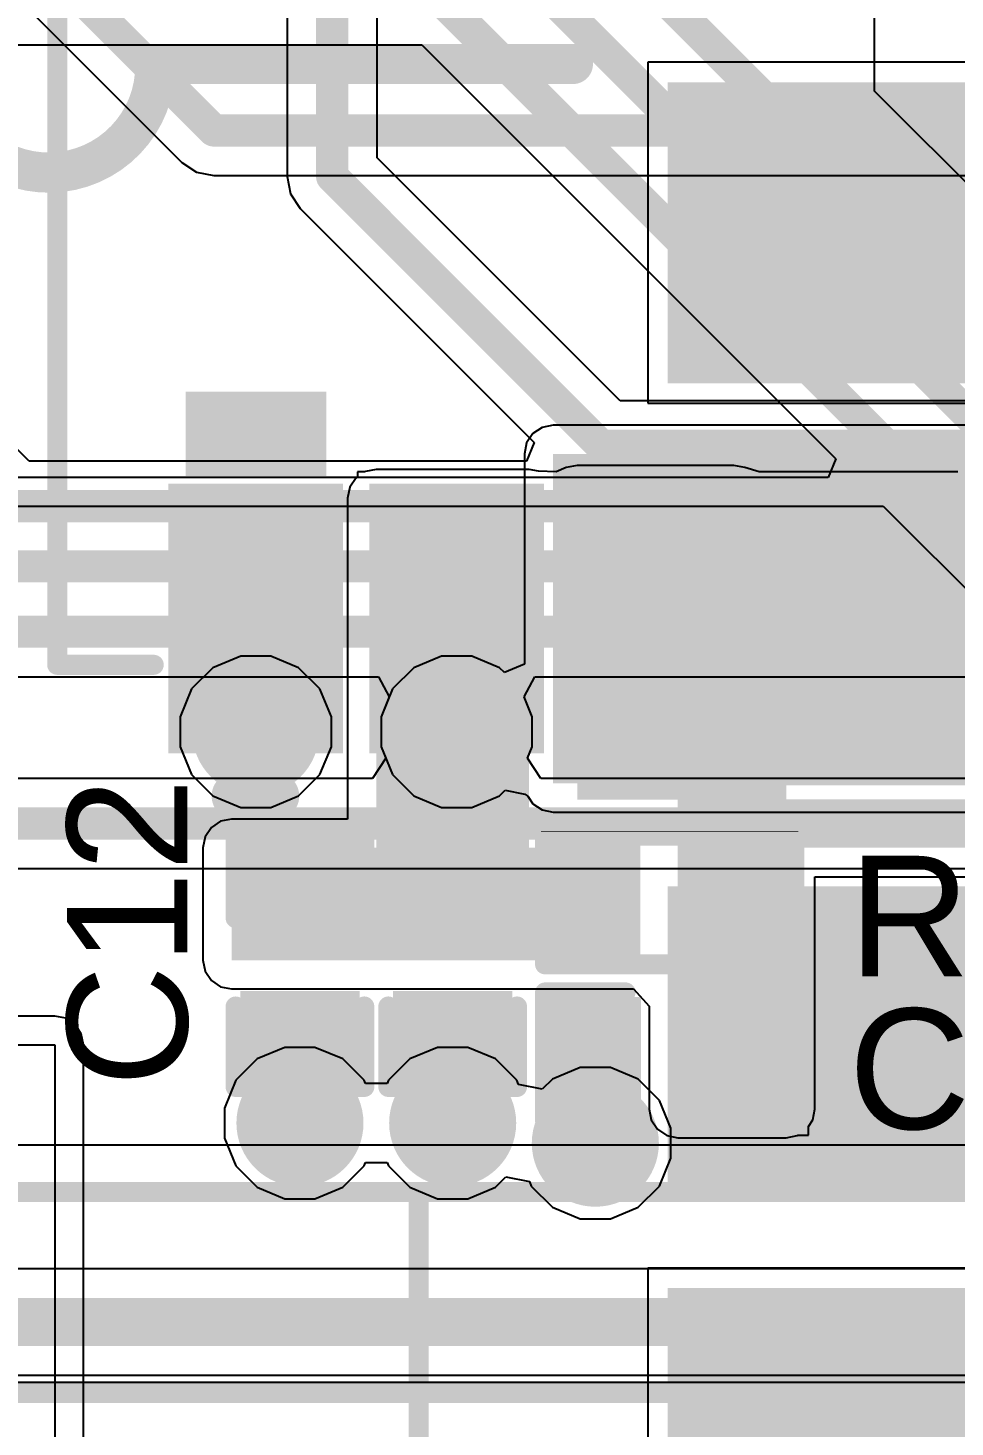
# Model space of a CAD drawing. Header units: inches. Extents: x 90 to 149.8, y 48.7 to 115.2.
# Drawn here: x 108.42 to 114.27, y 60.14 to 68.99 of the extents above; entities that cross this region are included whole.
import ezdxf

# ---------------------------------------------------------------- set-up
doc = ezdxf.new("R2010")
doc.units = ezdxf.units.IN
for name, color, linetype in [('Bottom Layer', 5, 'Continuous'), ('Bottom Overlay', 54, 'Continuous'), ('Bottom Paste', 16, 'Continuous'), ('Bottom Solder', 6, 'Continuous'), ('Layer 1', 16, 'Continuous'), ('Layer 2', 76, 'Continuous'), ('Mechanical 2', 216, 'Continuous'), ('Top Layer', 1, 'Continuous'), ('Top Overlay', 2, 'Continuous'), ('Top Paste', 8, 'Continuous'), ('Top Solder', 216, 'Continuous'), ('Via Holes', 16, 'Continuous')]:
    doc.layers.add(name, color=color, linetype=linetype)
doc.styles.add('Arial', font='', dxfattribs={"height": 0.2})
doc.styles.get('Arial').set_extended_font_data('Arial')

msp = doc.modelspace()

# ---------------------------------------------------------------- hatches: boundary and pattern name
at = {"layer": 'Bottom Layer'}
for points in [[(114.5101, 68.591), (114.5101, 66.791), (112.5101, 66.791), (112.5101, 68.591)], [(111.7346, 64.2112), (114.9096, 64.2112), (114.9096, 66.294), (111.7346, 66.294)], [(114.5101, 66.051), (114.5101, 64.251), (112.5101, 64.251), (112.5101, 66.051)], [(113.5126, 64.4398), (116.6876, 64.4398), (116.6876, 65.151), (113.5126, 65.151)], [(114.5101, 63.511), (114.5101, 61.711), (112.5101, 61.711), (112.5101, 63.511)], [(114.5101, 60.971), (114.5101, 59.171), (112.5101, 59.171), (112.5101, 60.971)]]:
    msp.add_hatch(color=5, dxfattribs=at).paths.add_polyline_path(points)
h = msp.add_hatch(color=5, dxfattribs=at)
edge = h.paths.add_edge_path()
edge.add_arc((109.855, 64.5378), 0.3, 0, 360)
h = msp.add_hatch(color=5, dxfattribs=at)
edge = h.paths.add_edge_path()
edge.add_arc((111.125, 64.5378), 0.3, 0, 360)
h = msp.add_hatch(color=5, dxfattribs=at)
edge = h.paths.add_edge_path()
edge.add_arc((110.1344, 62.0649), 0.3, 0, 360)
h = msp.add_hatch(color=5, dxfattribs=at)
edge = h.paths.add_edge_path()
edge.add_arc((111.0996, 62.0649), 0.3, 0, 360)
h = msp.add_hatch(color=5, dxfattribs=at)
edge = h.paths.add_edge_path()
edge.add_arc((112.0013, 61.9379), 0.3, 0, 360)
at = {"layer": 'Bottom Paste'}
for points in [[(114.5101, 68.591), (114.5101, 66.791), (112.5101, 66.791), (112.5101, 68.591)], [(114.5101, 66.051), (114.5101, 64.251), (112.5101, 64.251), (112.5101, 66.051)], [(114.5101, 63.511), (114.5101, 61.711), (112.5101, 61.711), (112.5101, 63.511)], [(114.5101, 60.971), (114.5101, 59.171), (112.5101, 59.171), (112.5101, 60.971)]]:
    msp.add_hatch(color=16, dxfattribs=at).paths.add_polyline_path(points)
at = {"layer": 'Bottom Solder'}
for points in [[(114.5609, 68.6418), (114.5609, 66.7402), (112.4593, 66.7402), (112.4593, 68.6418)], [(114.5609, 66.1018), (114.5609, 64.2002), (112.4593, 64.2002), (112.4593, 66.1018)], [(114.5609, 63.5618), (114.5609, 61.6602), (112.4593, 61.6602), (112.4593, 63.5618)], [(114.5609, 61.0218), (114.5609, 59.1202), (112.4593, 59.1202), (112.4593, 61.0218)]]:
    msp.add_hatch(color=6, dxfattribs=at).paths.add_polyline_path(points)
h = msp.add_hatch(color=6, dxfattribs=at)
edge = h.paths.add_edge_path()
edge.add_arc((109.855, 64.5378), 0.4016, 0, 360)
h = msp.add_hatch(color=6, dxfattribs=at)
edge = h.paths.add_edge_path()
edge.add_arc((111.125, 64.5378), 0.4016, 0, 360)
h = msp.add_hatch(color=6, dxfattribs=at)
edge = h.paths.add_edge_path()
edge.add_arc((110.1344, 62.0649), 0.4016, 0, 360)
h = msp.add_hatch(color=6, dxfattribs=at)
edge = h.paths.add_edge_path()
edge.add_arc((111.0996, 62.0649), 0.4016, 0, 360)
h = msp.add_hatch(color=6, dxfattribs=at)
edge = h.paths.add_edge_path()
edge.add_arc((112.0013, 61.9379), 0.4016, 0, 360)
at = {"layer": 'Layer 1'}
h = msp.add_hatch(color=16, dxfattribs=at)
edge = h.paths.add_edge_path()
edge.add_arc((109.855, 64.5378), 0.3, 0, 360)
h = msp.add_hatch(color=16, dxfattribs=at)
edge = h.paths.add_edge_path()
edge.add_arc((111.125, 64.5378), 0.3, 0, 360)
h = msp.add_hatch(color=16, dxfattribs=at)
edge = h.paths.add_edge_path()
edge.add_arc((110.1344, 62.0649), 0.3, 0, 360)
h = msp.add_hatch(color=16, dxfattribs=at)
edge = h.paths.add_edge_path()
edge.add_arc((111.0996, 62.0649), 0.3, 0, 360)
h = msp.add_hatch(color=16, dxfattribs=at)
edge = h.paths.add_edge_path()
edge.add_arc((112.0013, 61.9379), 0.3, 0, 360)
at = {"layer": 'Layer 2'}
h = msp.add_hatch(color=76, dxfattribs=at)
edge = h.paths.add_edge_path()
edge.add_arc((109.855, 64.5378), 0.3, 0, 360)
h = msp.add_hatch(color=76, dxfattribs=at)
edge = h.paths.add_edge_path()
edge.add_arc((111.125, 64.5378), 0.3, 0, 360)
h = msp.add_hatch(color=76, dxfattribs=at)
edge = h.paths.add_edge_path()
edge.add_arc((110.1344, 62.0649), 0.3, 0, 360)
h = msp.add_hatch(color=76, dxfattribs=at)
edge = h.paths.add_edge_path()
edge.add_arc((111.0996, 62.0649), 0.3, 0, 360)
h = msp.add_hatch(color=76, dxfattribs=at)
edge = h.paths.add_edge_path()
edge.add_arc((112.0013, 61.9379), 0.3, 0, 360)
at = {"layer": 'Top Layer'}
for points in [[(109.405, 64.5032), (109.405, 66.0032), (110.305, 66.0032), (110.305, 64.5032)], [(110.617, 63.1444), (111.5822, 63.1444), (111.5822, 66.0146), (110.617, 66.0146)], [(110.675, 64.5032), (110.675, 66.0032), (111.575, 66.0032), (111.575, 64.5032)], [(111.887, 64.1096), (112.8776, 64.1096), (112.8776, 66.04), (111.887, 66.04)], [(111.945, 64.5032), (111.945, 66.0032), (112.845, 66.0032), (112.845, 64.5032)], [(113.215, 64.5032), (113.215, 66.0032), (114.115, 66.0032), (114.115, 64.5032)], [(110.1547, 65.2532), (109.5552, 65.2532), (109.5552, 64.3773), (110.1547, 64.3773)], [(112.522, 62.1538), (113.2078, 62.1538), (113.2078, 64.3128), (112.522, 64.3128)], [(109.7026, 63.0936), (112.2426, 63.0936), (112.2426, 63.8048), (109.7026, 63.8048)], [(110.4519, 63.3222), (109.8169, 63.3222), (109.8169, 63.7794), (110.4519, 63.7794)], [(111.4171, 63.3222), (110.7821, 63.3222), (110.7821, 63.7794), (111.4171, 63.7794)], [(112.2299, 63.7921), (112.2299, 63.1571), (111.7727, 63.1571), (111.7727, 63.7921)], [(113.1697, 63.7921), (113.1697, 63.1571), (112.7125, 63.1571), (112.7125, 63.7921)], [(110.4519, 62.3824), (109.8169, 62.3824), (109.8169, 62.8396), (110.4519, 62.8396)], [(111.4171, 62.3824), (110.7821, 62.3824), (110.7821, 62.8396), (111.4171, 62.8396)], [(111.7727, 62.1665), (111.7727, 62.8015), (112.2299, 62.8015), (112.2299, 62.1665)], [(112.7125, 62.1665), (112.7125, 62.8015), (113.1697, 62.8015), (113.1697, 62.1665)]]:
    msp.add_hatch(color=1, dxfattribs=at).paths.add_polyline_path(points)
h = msp.add_hatch(color=1, dxfattribs=at)
edge = h.paths.add_edge_path()
edge.add_arc((109.855, 64.5378), 0.3, 0, 360)
h = msp.add_hatch(color=1, dxfattribs=at)
edge = h.paths.add_edge_path()
edge.add_arc((111.125, 64.5378), 0.3, 0, 360)
h = msp.add_hatch(color=1, dxfattribs=at)
edge = h.paths.add_edge_path()
edge.add_arc((110.1344, 62.0649), 0.3, 0, 360)
h = msp.add_hatch(color=1, dxfattribs=at)
edge = h.paths.add_edge_path()
edge.add_arc((111.0996, 62.0649), 0.3, 0, 360)
h = msp.add_hatch(color=1, dxfattribs=at)
edge = h.paths.add_edge_path()
edge.add_arc((112.0013, 61.9379), 0.3, 0, 360)
at = {"layer": 'Top Overlay'}
msp.add_hatch(color=2, dxfattribs=at).paths.add_polyline_path([(110.302, 66.1541), (110.302, 66.6875), (109.413, 66.6875), (109.413, 66.1541)])
at = {"layer": 'Top Paste'}
for points in [[(109.405, 64.5032), (109.405, 66.0032), (110.305, 66.0032), (110.305, 64.5032)], [(110.675, 64.5032), (110.675, 66.0032), (111.575, 66.0032), (111.575, 64.5032)], [(111.945, 64.5032), (111.945, 66.0032), (112.845, 66.0032), (112.845, 64.5032)], [(113.215, 64.5032), (113.215, 66.0032), (114.115, 66.0032), (114.115, 64.5032)], [(110.4519, 63.3222), (109.8169, 63.3222), (109.8169, 63.7794), (110.4519, 63.7794)], [(111.4171, 63.3222), (110.7821, 63.3222), (110.7821, 63.7794), (111.4171, 63.7794)], [(112.2299, 63.7921), (112.2299, 63.1571), (111.7727, 63.1571), (111.7727, 63.7921)], [(113.1697, 63.7921), (113.1697, 63.1571), (112.7125, 63.1571), (112.7125, 63.7921)], [(110.4519, 62.3824), (109.8169, 62.3824), (109.8169, 62.8396), (110.4519, 62.8396)], [(111.4171, 62.3824), (110.7821, 62.3824), (110.7821, 62.8396), (111.4171, 62.8396)], [(111.7727, 62.1665), (111.7727, 62.8015), (112.2299, 62.8015), (112.2299, 62.1665)], [(112.7125, 62.1665), (112.7125, 62.8015), (113.1697, 62.8015), (113.1697, 62.1665)]]:
    msp.add_hatch(color=8, dxfattribs=at).paths.add_polyline_path(points)
at = {"layer": 'Top Solder'}
for points in [[(109.3034, 64.4016), (109.3034, 66.1048), (110.4066, 66.1048), (110.4066, 64.4016)], [(110.5734, 64.4016), (110.5734, 66.1048), (111.6766, 66.1048), (111.6766, 64.4016)], [(111.8434, 64.4016), (111.8434, 66.1048), (112.9466, 66.1048), (112.9466, 64.4016)], [(113.1134, 64.4016), (113.1134, 66.1048), (114.2166, 66.1048), (114.2166, 64.4016)], [(110.5119, 63.2622), (109.7569, 63.2622), (109.7569, 63.8394), (110.5119, 63.8394)], [(111.4771, 63.2622), (110.7221, 63.2622), (110.7221, 63.8394), (111.4771, 63.8394)], [(112.2849, 63.8471), (112.2849, 63.1021), (111.7177, 63.1021), (111.7177, 63.8471)], [(113.2247, 63.8471), (113.2247, 63.1021), (112.6575, 63.1021), (112.6575, 63.8471)], [(110.5119, 62.3224), (109.7569, 62.3224), (109.7569, 62.8996), (110.5119, 62.8996)], [(111.4771, 62.3224), (110.7221, 62.3224), (110.7221, 62.8996), (111.4771, 62.8996)], [(111.7127, 62.1065), (111.7127, 62.8615), (112.2899, 62.8615), (112.2899, 62.1065)], [(112.6525, 62.1065), (112.6525, 62.8615), (113.2297, 62.8615), (113.2297, 62.1065)]]:
    msp.add_hatch(color=216, dxfattribs=at).paths.add_polyline_path(points)
h = msp.add_hatch(color=216, dxfattribs=at)
edge = h.paths.add_edge_path()
edge.add_arc((109.855, 64.5378), 0.4016, 0, 360)
h = msp.add_hatch(color=216, dxfattribs=at)
edge = h.paths.add_edge_path()
edge.add_arc((111.125, 64.5378), 0.4016, 0, 360)
h = msp.add_hatch(color=216, dxfattribs=at)
edge = h.paths.add_edge_path()
edge.add_arc((110.1344, 62.0649), 0.4016, 0, 360)
h = msp.add_hatch(color=216, dxfattribs=at)
edge = h.paths.add_edge_path()
edge.add_arc((111.0996, 62.0649), 0.4016, 0, 360)
h = msp.add_hatch(color=216, dxfattribs=at)
edge = h.paths.add_edge_path()
edge.add_arc((112.0013, 61.9379), 0.4016, 0, 360)
at = {"layer": 'Via Holes'}
h = msp.add_hatch(color=7, dxfattribs=at)
edge = h.paths.add_edge_path()
edge.add_arc((109.855, 64.5378), 0.15, 0, 360)
h = msp.add_hatch(color=7, dxfattribs=at)
edge = h.paths.add_edge_path()
edge.add_arc((111.125, 64.5378), 0.15, 0, 360)
h = msp.add_hatch(color=7, dxfattribs=at)
edge = h.paths.add_edge_path()
edge.add_arc((110.1344, 62.0649), 0.15, 0, 360)
h = msp.add_hatch(color=7, dxfattribs=at)
edge = h.paths.add_edge_path()
edge.add_arc((111.0996, 62.0649), 0.15, 0, 360)
h = msp.add_hatch(color=7, dxfattribs=at)
edge = h.paths.add_edge_path()
edge.add_arc((112.0013, 61.9379), 0.15, 0, 360)

# ---------------------------------------------------------------- linework, layer by layer
at = {"layer": 'Bottom Layer'}
for p, q in [((114.6879, 68.7688), (112.3323, 68.7688)), ((112.3323, 68.7688), (112.3323, 66.6132)), ((112.3323, 66.6132), (114.6879, 66.6132)), ((111.6064, 66.4222), (111.5671, 66.3634)), ((111.6652, 66.4615), (111.6064, 66.4222)), ((111.7346, 66.4753), (111.6652, 66.4615)), ((114.9096, 66.4753), (111.7346, 66.4753)), ((111.5671, 66.3634), (111.5533, 66.294)), ((111.5533, 66.294), (111.5533, 64.9648)), ((111.03, 65.0156), (110.8543, 64.9428)), ((111.22, 65.0156), (111.03, 65.0156)), ((111.3957, 64.9428), (111.22, 65.0156)), ((110.8543, 64.9428), (110.7199, 64.8084)), ((111.4263, 64.9122), (111.3957, 64.9428)), ((111.5533, 64.9648), (111.4263, 64.9122)), ((110.7199, 64.8084), (110.6472, 64.6328)), ((110.6472, 64.6328), (110.6472, 64.4427)), ((110.6472, 64.4427), (110.7199, 64.2671)), ((110.7199, 64.2671), (110.8543, 64.1327)), ((110.8543, 64.1327), (111.03, 64.06)), ((111.22, 64.06), (111.3957, 64.1327)), ((111.3957, 64.1327), (111.4322, 64.1692)), ((111.4322, 64.1692), (111.5562, 64.144)), ((111.5562, 64.144), (111.574, 64.1315)), ((111.574, 64.1315), (111.6064, 64.083)), ((111.03, 64.06), (111.22, 64.06)), ((111.6064, 64.083), (111.6652, 64.0437)), ((111.6652, 64.0437), (111.7346, 64.0299)), ((111.7346, 64.0299), (114.8372, 64.0299)), ((108.585, 62.7415), (107.4042, 62.7415)), ((108.6544, 62.7277), (108.585, 62.7415)), ((108.7132, 62.6884), (108.6544, 62.7277)), ((108.7525, 62.6296), (108.7132, 62.6884)), ((108.7663, 62.5602), (108.7525, 62.6296)), ((107.4042, 62.5602), (108.585, 62.5602)), ((108.585, 62.5602), (108.585, 55.626)), ((108.7663, 55.626), (108.7663, 62.5602)), ((114.6879, 61.1488), (112.3323, 61.1488)), ((112.3323, 61.1488), (112.3323, 58.9932))]:
    msp.add_line(p, q, dxfattribs=at)
at = {"layer": 'Bottom Overlay'}
for points in [[(109.22, 68.7578, 0.254, 0.254, -1), (107.8738, 68.731, 0.254, 0.254, 0)], [(109.22, 68.7578, 0.254, 0.254, 0), (111.8596, 68.7578, 0.254, 0.254, 0)]]:
    msp.add_lwpolyline(points, format="xyseb", dxfattribs=at)
for points in [[(109.1565, 68.7578, 0.127, 0.127, 1), (109.2835, 68.7578, 0.127, 0.127, 1)], [(109.1565, 68.7578, 0.127, 0.127, 1), (109.2835, 68.7578, 0.127, 0.127, 1)], [(111.7961, 68.7578, 0.127, 0.127, 1), (111.9231, 68.7578, 0.127, 0.127, 1)]]:
    msp.add_lwpolyline(points, format="xyseb", close=True, dxfattribs=at)
at = {"layer": 'Layer 1'}
for p, q in [((110.0527, 72.939), (110.0527, 68.0466)), ((110.6225, 68.1646), (110.6225, 72.939)), ((108.4236, 66.2487), (104.8158, 69.8565)), ((112.1574, 66.6297), (110.6225, 68.1646)), ((110.0527, 68.0466), (110.0527, 68.0466)), ((110.0527, 68.0466), (110.0744, 67.9376)), ((110.0744, 67.9376), (110.1362, 67.8452)), ((110.1362, 67.8452), (111.6153, 66.366)), ((120.5238, 66.6297), (112.1574, 66.6297)), ((111.6153, 66.366), (111.5667, 66.2487)), ((111.5667, 66.2487), (108.4236, 66.2487)), ((107.2888, 64.8849), (110.6305, 64.8849)), ((110.6305, 64.8849), (110.699, 64.7579)), ((111.551, 64.7579), (111.6195, 64.8849)), ((111.6195, 64.8849), (120.951, 64.8849)), ((110.699, 64.7579), (110.6472, 64.6328)), ((111.6028, 64.6328), (111.551, 64.7579)), ((110.6472, 64.6328), (110.6472, 64.4427)), ((111.6028, 64.4427), (111.6028, 64.6328)), ((110.6772, 64.3702), (110.5924, 64.2432)), ((110.6472, 64.4427), (110.6772, 64.3702)), ((111.5728, 64.3702), (111.6028, 64.4427)), ((111.6576, 64.2432), (111.5728, 64.3702)), ((110.5924, 64.2432), (107.2507, 64.2432)), ((114.9242, 64.2432), (111.6576, 64.2432)), ((97.4487, 63.6735), (114.9242, 63.6735))]:
    msp.add_line(p, q, dxfattribs=at)
for points in [[(110.3376, 68.0466, 0.2032, 0.2032, 0), (110.3376, 73.3298, 0.2032, 0.2032, 0)], [(110.3376, 68.0466, 0.2032, 0.2032, 0), (112.0394, 66.3448, 0.2032, 0.2032, 0)], [(112.0394, 66.3448, 0.2032, 0.2032, 0), (130.0988, 66.3448, 0.2032, 0.2032, 0)], [(108.3056, 65.9638, 0.2032, 0.2032, 0), (131.3434, 65.9638, 0.2032, 0.2032, 0)], [(97.5868, 65.5828, 0.2032, 0.2032, 0), (133.3164, 65.5828, 0.2032, 0.2032, 0)], [(97.6263, 65.1698, 0.2032, 0.2032, 0), (132.3152, 65.1698, 0.2032, 0.2032, 0)], [(97.08, 63.9584, 0.2032, 0.2032, 0), (115.315, 63.9584, 0.2032, 0.2032, 0)]]:
    msp.add_lwpolyline(points, format="xyseb", dxfattribs=at)
for points in [[(110.2868, 68.0466, 0.1016, 0.1016, 1), (110.3884, 68.0466, 0.1016, 0.1016, 1)], [(110.2868, 68.0466, 0.1016, 0.1016, 1), (110.3884, 68.0466, 0.1016, 0.1016, 1)], [(111.9886, 66.3448, 0.1016, 0.1016, 1), (112.0902, 66.3448, 0.1016, 0.1016, 1)], [(111.9886, 66.3448, 0.1016, 0.1016, 1), (112.0902, 66.3448, 0.1016, 0.1016, 1)]]:
    msp.add_lwpolyline(points, format="xyseb", close=True, dxfattribs=at)
at = {"layer": 'Layer 2'}
for p, q in [((113.7666, 68.5859), (113.7666, 69.6722)), ((98.9363, 68.8793), (110.9054, 68.8793)), ((110.9054, 68.8793), (113.5223, 66.2624)), ((114.5813, 67.7712), (113.7666, 68.5859)), ((113.5223, 66.2624), (113.4737, 66.1451)), ((113.4737, 66.1451), (102.4425, 66.1451)), ((102.398, 65.9638), (113.8209, 65.9638)), ((113.8209, 65.9638), (115.2312, 64.5535)), ((109.76, 65.0156), (109.5843, 64.9428)), ((109.95, 65.0156), (109.76, 65.0156)), ((110.1257, 64.9428), (109.95, 65.0156)), ((109.5843, 64.9428), (109.4499, 64.8084)), ((110.2601, 64.8084), (110.1257, 64.9428)), ((109.4499, 64.8084), (109.3772, 64.6328)), ((110.3328, 64.6328), (110.2601, 64.8084)), ((109.3772, 64.6328), (109.3772, 64.4427)), ((110.3328, 64.4427), (110.3328, 64.6328)), ((109.3772, 64.4427), (109.4499, 64.2671)), ((110.2601, 64.2671), (110.3328, 64.4427)), ((109.4499, 64.2671), (109.5843, 64.1327)), ((110.1257, 64.1327), (110.2601, 64.2671)), ((109.5843, 64.1327), (109.76, 64.06)), ((109.95, 64.06), (110.1257, 64.1327)), ((109.76, 64.06), (109.95, 64.06)), ((110.0394, 62.5427), (109.8637, 62.47)), ((110.2294, 62.5427), (110.0394, 62.5427)), ((110.4051, 62.47), (110.2294, 62.5427)), ((111.0046, 62.5427), (110.8289, 62.47)), ((111.1946, 62.5427), (111.0046, 62.5427)), ((111.3703, 62.47), (111.1946, 62.5427)), ((109.8637, 62.47), (109.7293, 62.3356)), ((110.5395, 62.3356), (110.4051, 62.47)), ((110.8289, 62.47), (110.6945, 62.3356)), ((111.5047, 62.3356), (111.3703, 62.47)), ((109.7293, 62.3356), (109.6566, 62.1599)), ((110.5483, 62.3143), (110.5395, 62.3356)), ((110.6945, 62.3356), (110.6857, 62.3143)), ((111.5161, 62.308), (111.5047, 62.3356)), ((111.7306, 62.343), (111.6659, 62.2782)), ((111.9063, 62.4157), (111.7306, 62.343)), ((112.0963, 62.4157), (111.9063, 62.4157)), ((112.272, 62.343), (112.0963, 62.4157)), ((112.4064, 62.2086), (112.272, 62.343)), ((110.6857, 62.3143), (110.5483, 62.3143)), ((111.6659, 62.2782), (111.5161, 62.308)), ((109.6566, 62.1599), (109.6566, 61.9699)), ((112.4791, 62.0329), (112.4064, 62.2086)), ((112.4791, 61.8429), (112.4791, 62.0329)), ((109.6566, 61.9699), (109.7293, 61.7942)), ((110.5395, 61.7942), (110.5483, 61.8155)), ((110.5483, 61.8155), (110.6857, 61.8155)), ((110.6857, 61.8155), (110.6945, 61.7942)), ((112.4064, 61.6672), (112.4791, 61.8429)), ((109.7293, 61.7942), (109.8637, 61.6598)), ((110.4051, 61.6598), (110.5395, 61.7942)), ((110.6945, 61.7942), (110.8289, 61.6598)), ((111.3703, 61.6598), (111.435, 61.7246)), ((111.435, 61.7246), (111.5848, 61.6948)), ((109.8637, 61.6598), (110.0394, 61.5871)), ((110.2294, 61.5871), (110.4051, 61.6598)), ((110.8289, 61.6598), (111.0046, 61.5871)), ((111.1946, 61.5871), (111.3703, 61.6598)), ((111.5848, 61.6948), (111.5962, 61.6672)), ((111.5962, 61.6672), (111.7306, 61.5328)), ((112.272, 61.5328), (112.4064, 61.6672)), ((110.0394, 61.5871), (110.2294, 61.5871)), ((111.0046, 61.5871), (111.1946, 61.5871)), ((111.7306, 61.5328), (111.9063, 61.4601)), ((112.0963, 61.4601), (112.272, 61.5328)), ((111.9063, 61.4601), (112.0963, 61.4601))]:
    msp.add_line(p, q, dxfattribs=at)
for points in [[(111.3282, 70.2818, 0.2032, 0.2032, 0), (117.2327, 64.3773, 0.2032, 0.2032, 0)], [(111.2266, 69.6722, 0.2032, 0.2032, 0), (116.8389, 64.0599, 0.2032, 0.2032, 0)], [(111.0234, 69.1642, 0.2032, 0.2032, 0), (116.0526, 64.135, 0.2032, 0.2032, 0)]]:
    msp.add_lwpolyline(points, format="xyseb", dxfattribs=at)
at = {"layer": 'Mechanical 2'}
for points in [[(108.279, 61.927, 0.0127, 0.0127, 0), (128.599, 61.927, 0.0127, 0.0127, 0)], [(108.279, 60.427, 0.0127, 0.0127, 0), (128.599, 60.427, 0.0127, 0.0127, 0)]]:
    msp.add_lwpolyline(points, format="xyseb", dxfattribs=at)
at = {"layer": 'Top Layer'}
for p, q in [((107.774, 69.7502), (109.3882, 68.1359)), ((109.3882, 68.1359), (109.3882, 68.1359)), ((109.3882, 68.1359), (109.4806, 68.0742)), ((109.4806, 68.0742), (109.5896, 68.0525)), ((109.5896, 68.0525), (124.0898, 68.0525)), ((111.887, 66.2213), (111.8176, 66.2075)), ((112.8776, 66.2213), (111.887, 66.2213)), ((112.947, 66.2075), (112.8776, 66.2213)), ((110.4888, 66.1428), (110.4495, 66.084)), ((110.4972, 66.1484), (110.4888, 66.1428)), ((110.546, 66.181), (110.4972, 66.181)), ((110.4972, 66.181), (110.4972, 66.1484)), ((110.5476, 66.1821), (110.546, 66.181)), ((110.617, 66.1959), (110.5476, 66.1821)), ((111.5822, 66.1959), (110.617, 66.1959)), ((111.6415, 66.1841), (111.5822, 66.1959)), ((111.7536, 66.1813), (111.6415, 66.1841)), ((111.8176, 66.2075), (111.7536, 66.1813)), ((113.0372, 66.181), (112.947, 66.2075)), ((114.2928, 66.181), (113.0372, 66.181)), ((113.0372, 66.181), (113.0372, 66.181)), ((110.4495, 66.084), (110.4357, 66.0146)), ((110.4357, 66.0146), (110.4357, 63.9861)), ((109.5744, 63.933), (109.5351, 63.8742)), ((109.6332, 63.9723), (109.5744, 63.933)), ((109.7026, 63.9861), (109.6332, 63.9723)), ((110.4357, 63.9861), (109.7026, 63.9861)), ((109.5351, 63.8742), (109.5213, 63.8048)), ((109.5213, 63.8048), (109.5213, 63.0936)), ((113.3891, 62.1538), (113.3891, 63.6217)), ((113.3891, 63.6217), (114.976, 63.6217)), ((109.5213, 63.0936), (109.5351, 63.0242)), ((109.5351, 63.0242), (109.5744, 62.9654)), ((109.5744, 62.9654), (109.6332, 62.9261)), ((109.6332, 62.9261), (109.7026, 62.9123)), ((109.7026, 62.9123), (112.2426, 62.9123)), ((112.2426, 62.9123), (112.3407, 62.8042)), ((112.3407, 62.8042), (112.3407, 62.1538)), ((112.3407, 62.1538), (112.3545, 62.0844)), ((113.3753, 62.0844), (113.3891, 62.1538)), ((112.3545, 62.0844), (112.3938, 62.0256)), ((113.3475, 62.0428), (113.3753, 62.0844)), ((112.3938, 62.0256), (112.4526, 61.9863)), ((112.4526, 61.9863), (112.522, 61.9725)), ((113.2078, 61.9725), (113.2772, 61.9863)), ((113.2772, 61.9863), (113.2807, 61.9887)), ((113.2807, 61.9887), (113.3475, 61.9887)), ((113.3475, 61.9887), (113.3475, 62.0428)), ((112.522, 61.9725), (113.2078, 61.9725)), ((117.7673, 61.1443), (107.3238, 61.1443)), ((107.3238, 60.4709), (117.9068, 60.4709))]:
    msp.add_line(p, q, dxfattribs=at)
for points in [[(107.9754, 69.9516, 0.2032, 0.2032, 0), (109.5896, 68.3374, 0.2032, 0.2032, 0)], [(109.5896, 68.3374, 0.2032, 0.2032, 0), (124.4806, 68.3374, 0.2032, 0.2032, 0)], [(112.8776, 64.1096, 0.2032, 0.2032, 0), (113.0288, 63.9584, 0.2032, 0.2032, 0)], [(113.0288, 63.9584, 0.3048, 0.3048, 0), (115.315, 63.9584, 0.3048, 0.3048, 0)], [(110.1344, 62.0649, 0.3048, 0.3048, 0), (110.1344, 62.611, 0.3048, 0.3048, 0)], [(111.0996, 62.0649, 0.3048, 0.3048, 0), (111.0996, 62.611, 0.3048, 0.3048, 0)], [(112.0013, 61.9379, 0.3048, 0.3048, 0), (112.0013, 62.484, 0.3048, 0.3048, 0)], [(106.9848, 60.8076, 0.3048, 0.3048, 0), (117.9068, 60.8076, 0.3048, 0.3048, 0)]]:
    msp.add_lwpolyline(points, format="xyseb", dxfattribs=at)
for points in [[(109.5388, 68.3374, 0.1016, 0.1016, 1), (109.6404, 68.3374, 0.1016, 0.1016, 1)], [(109.5388, 68.3374, 0.1016, 0.1016, 1), (109.6404, 68.3374, 0.1016, 0.1016, 1)], [(112.8268, 64.1096, 0.1016, 0.1016, 1), (112.9284, 64.1096, 0.1016, 0.1016, 1)], [(112.9526, 63.9584, 0.1524, 0.1524, 1), (113.105, 63.9584, 0.1524, 0.1524, 1)], [(112.978, 63.9584, 0.1016, 0.1016, 1), (113.0796, 63.9584, 0.1016, 0.1016, 1)], [(110.0582, 62.611, 0.1524, 0.1524, 1), (110.2106, 62.611, 0.1524, 0.1524, 1)], [(111.0234, 62.611, 0.1524, 0.1524, 1), (111.1758, 62.611, 0.1524, 0.1524, 1)], [(111.9251, 62.484, 0.1524, 0.1524, 1), (112.0775, 62.484, 0.1524, 0.1524, 1)], [(110.0582, 62.0649, 0.1524, 0.1524, 1), (110.2106, 62.0649, 0.1524, 0.1524, 1)], [(111.0234, 62.0649, 0.1524, 0.1524, 1), (111.1758, 62.0649, 0.1524, 0.1524, 1)], [(111.9251, 61.9379, 0.1524, 0.1524, 1), (112.0775, 61.9379, 0.1524, 0.1524, 1)]]:
    msp.add_lwpolyline(points, format="xyseb", close=True, dxfattribs=at)
at = {"layer": 'Top Overlay'}
for points in [[(108.6004, 64.9608, 0.127, 0.127, 0), (108.6004, 83.0456, 0.127, 0.127, 0)], [(108.6004, 64.9608, 0.127, 0.127, 0), (109.21, 64.9608, 0.127, 0.127, 0)], [(109.726, 64.1316, 0.3, 0.3, 0), (109.853, 64.2586, 0.3, 0.3, 0)], [(109.853, 64.2586, 0.3, 0.3, 0), (109.98, 64.1316, 0.3, 0.3, 0)], [(109.726, 64.1316, 0.3, 0.3, 0), (109.98, 64.1316, 0.3, 0.3, 0)], [(109.728, 63.3603, 0.127, 0.127, 0), (109.728, 63.8683, 0.127, 0.127, 0)], [(109.728, 63.8683, 0.127, 0.127, 0), (110.5408, 63.8683, 0.127, 0.127, 0)], [(110.5408, 63.3603, 0.127, 0.127, 0), (110.5408, 63.8683, 0.127, 0.127, 0)], [(110.6932, 63.8683, 0.127, 0.127, 0), (111.506, 63.8683, 0.127, 0.127, 0)], [(110.6932, 63.3603, 0.127, 0.127, 0), (110.6932, 63.8683, 0.127, 0.127, 0)], [(111.506, 63.3603, 0.127, 0.127, 0), (111.506, 63.8683, 0.127, 0.127, 0)], [(111.6838, 63.0682, 0.127, 0.127, 0), (111.6838, 63.881, 0.127, 0.127, 0)], [(111.6838, 63.881, 0.127, 0.127, 0), (113.2586, 63.881, 0.127, 0.127, 0)], [(113.2586, 63.0682, 0.127, 0.127, 0), (113.2586, 63.881, 0.127, 0.127, 0)], [(111.6584, 63.9064, 0.00323, 0.00323, 0), (113.284, 63.9064, 0.00323, 0.00323, 0)], [(111.6838, 63.0682, 0.127, 0.127, 0), (113.2586, 63.0682, 0.127, 0.127, 0)], [(111.6838, 62.8904, 0.127, 0.127, 0), (112.1918, 62.8904, 0.127, 0.127, 0)], [(111.6838, 62.0776, 0.127, 0.127, 0), (111.6838, 62.8904, 0.127, 0.127, 0)], [(112.7506, 62.8904, 0.127, 0.127, 0), (113.2586, 62.8904, 0.127, 0.127, 0)], [(113.2586, 62.0776, 0.127, 0.127, 0), (113.2586, 62.8904, 0.127, 0.127, 0)], [(109.728, 62.2935, 0.127, 0.127, 0), (109.728, 62.8015, 0.127, 0.127, 0)], [(110.5408, 62.2935, 0.127, 0.127, 0), (110.5408, 62.8015, 0.127, 0.127, 0)], [(110.6932, 62.2935, 0.127, 0.127, 0), (110.6932, 62.8015, 0.127, 0.127, 0)], [(111.506, 62.2935, 0.127, 0.127, 0), (111.506, 62.8015, 0.127, 0.127, 0)], [(109.728, 62.2935, 0.127, 0.127, 0), (110.5408, 62.2935, 0.127, 0.127, 0)], [(110.6932, 62.2935, 0.127, 0.127, 0), (111.506, 62.2935, 0.127, 0.127, 0)], [(111.6838, 62.0776, 0.127, 0.127, 0), (112.1918, 62.0776, 0.127, 0.127, 0)], [(112.7506, 62.0776, 0.127, 0.127, 0), (113.2586, 62.0776, 0.127, 0.127, 0)], [(108.299, 61.63, 0.127, 0.127, 0), (118.316, 61.63, 0.127, 0.127, 0)], [(110.884, 59.217, 0.127, 0.127, 0), (110.884, 61.585, 0.127, 0.127, 0)], [(108.299, 60.36, 0.127, 0.127, 0), (118.279, 60.36, 0.127, 0.127, 0)]]:
    msp.add_lwpolyline(points, format="xyseb", dxfattribs=at)
for points in [[(108.5687, 64.9608, 0.0635, 0.0635, 1), (108.6322, 64.9608, 0.0635, 0.0635, 1)], [(108.5687, 64.9608, 0.0635, 0.0635, 1), (108.6322, 64.9608, 0.0635, 0.0635, 1)], [(109.1783, 64.9608, 0.0635, 0.0635, 1), (109.2418, 64.9608, 0.0635, 0.0635, 1)], [(109.778, 64.2586, 0.15, 0.15, 1), (109.928, 64.2586, 0.15, 0.15, 1)], [(109.778, 64.2586, 0.15, 0.15, 1), (109.928, 64.2586, 0.15, 0.15, 1)], [(109.651, 64.1316, 0.15, 0.15, 1), (109.801, 64.1316, 0.15, 0.15, 1)], [(109.651, 64.1316, 0.15, 0.15, 1), (109.801, 64.1316, 0.15, 0.15, 1)], [(109.905, 64.1316, 0.15, 0.15, 1), (110.055, 64.1316, 0.15, 0.15, 1)], [(109.905, 64.1316, 0.15, 0.15, 1), (110.055, 64.1316, 0.15, 0.15, 1)], [(109.6963, 63.8683, 0.0635, 0.0635, 1), (109.7597, 63.8683, 0.0635, 0.0635, 1)], [(109.6963, 63.8683, 0.0635, 0.0635, 1), (109.7597, 63.8683, 0.0635, 0.0635, 1)], [(110.5091, 63.8683, 0.0635, 0.0635, 1), (110.5726, 63.8683, 0.0635, 0.0635, 1)], [(110.5091, 63.8683, 0.0635, 0.0635, 1), (110.5726, 63.8683, 0.0635, 0.0635, 1)], [(110.6615, 63.8683, 0.0635, 0.0635, 1), (110.725, 63.8683, 0.0635, 0.0635, 1)], [(110.6615, 63.8683, 0.0635, 0.0635, 1), (110.725, 63.8683, 0.0635, 0.0635, 1)], [(111.4742, 63.8683, 0.0635, 0.0635, 1), (111.5378, 63.8683, 0.0635, 0.0635, 1)], [(111.4742, 63.8683, 0.0635, 0.0635, 1), (111.5378, 63.8683, 0.0635, 0.0635, 1)], [(111.6521, 63.881, 0.0635, 0.0635, 1), (111.7155, 63.881, 0.0635, 0.0635, 1)], [(111.6521, 63.881, 0.0635, 0.0635, 1), (111.7155, 63.881, 0.0635, 0.0635, 1)], [(113.2268, 63.881, 0.0635, 0.0635, 1), (113.2904, 63.881, 0.0635, 0.0635, 1)], [(113.2268, 63.881, 0.0635, 0.0635, 1), (113.2904, 63.881, 0.0635, 0.0635, 1)], [(111.6576, 63.9064, 0.00161, 0.00161, 1), (111.6592, 63.9064, 0.00161, 0.00161, 1)], [(113.2832, 63.9064, 0.00161, 0.00161, 1), (113.2848, 63.9064, 0.00161, 0.00161, 1)], [(109.6963, 63.3603, 0.0635, 0.0635, 1), (109.7597, 63.3603, 0.0635, 0.0635, 1)], [(110.5091, 63.3603, 0.0635, 0.0635, 1), (110.5726, 63.3603, 0.0635, 0.0635, 1)], [(110.6615, 63.3603, 0.0635, 0.0635, 1), (110.725, 63.3603, 0.0635, 0.0635, 1)], [(111.4742, 63.3603, 0.0635, 0.0635, 1), (111.5378, 63.3603, 0.0635, 0.0635, 1)], [(111.6521, 63.0682, 0.0635, 0.0635, 1), (111.7155, 63.0682, 0.0635, 0.0635, 1)], [(111.6521, 63.0682, 0.0635, 0.0635, 1), (111.7155, 63.0682, 0.0635, 0.0635, 1)], [(113.2268, 63.0682, 0.0635, 0.0635, 1), (113.2904, 63.0682, 0.0635, 0.0635, 1)], [(113.2268, 63.0682, 0.0635, 0.0635, 1), (113.2904, 63.0682, 0.0635, 0.0635, 1)], [(111.6521, 62.8904, 0.0635, 0.0635, 1), (111.7155, 62.8904, 0.0635, 0.0635, 1)], [(111.6521, 62.8904, 0.0635, 0.0635, 1), (111.7155, 62.8904, 0.0635, 0.0635, 1)], [(112.16, 62.8904, 0.0635, 0.0635, 1), (112.2236, 62.8904, 0.0635, 0.0635, 1)], [(112.7189, 62.8904, 0.0635, 0.0635, 1), (112.7823, 62.8904, 0.0635, 0.0635, 1)], [(113.2268, 62.8904, 0.0635, 0.0635, 1), (113.2904, 62.8904, 0.0635, 0.0635, 1)], [(113.2268, 62.8904, 0.0635, 0.0635, 1), (113.2904, 62.8904, 0.0635, 0.0635, 1)], [(109.6963, 62.8015, 0.0635, 0.0635, 1), (109.7597, 62.8015, 0.0635, 0.0635, 1)], [(110.5091, 62.8015, 0.0635, 0.0635, 1), (110.5726, 62.8015, 0.0635, 0.0635, 1)], [(110.6615, 62.8015, 0.0635, 0.0635, 1), (110.725, 62.8015, 0.0635, 0.0635, 1)], [(111.4742, 62.8015, 0.0635, 0.0635, 1), (111.5378, 62.8015, 0.0635, 0.0635, 1)], [(109.6963, 62.2935, 0.0635, 0.0635, 1), (109.7597, 62.2935, 0.0635, 0.0635, 1)], [(109.6963, 62.2935, 0.0635, 0.0635, 1), (109.7597, 62.2935, 0.0635, 0.0635, 1)], [(110.5091, 62.2935, 0.0635, 0.0635, 1), (110.5726, 62.2935, 0.0635, 0.0635, 1)], [(110.5091, 62.2935, 0.0635, 0.0635, 1), (110.5726, 62.2935, 0.0635, 0.0635, 1)], [(110.6615, 62.2935, 0.0635, 0.0635, 1), (110.725, 62.2935, 0.0635, 0.0635, 1)], [(110.6615, 62.2935, 0.0635, 0.0635, 1), (110.725, 62.2935, 0.0635, 0.0635, 1)], [(111.4742, 62.2935, 0.0635, 0.0635, 1), (111.5378, 62.2935, 0.0635, 0.0635, 1)], [(111.4742, 62.2935, 0.0635, 0.0635, 1), (111.5378, 62.2935, 0.0635, 0.0635, 1)], [(111.6521, 62.0776, 0.0635, 0.0635, 1), (111.7155, 62.0776, 0.0635, 0.0635, 1)], [(111.6521, 62.0776, 0.0635, 0.0635, 1), (111.7155, 62.0776, 0.0635, 0.0635, 1)], [(112.16, 62.0776, 0.0635, 0.0635, 1), (112.2236, 62.0776, 0.0635, 0.0635, 1)], [(112.7189, 62.0776, 0.0635, 0.0635, 1), (112.7823, 62.0776, 0.0635, 0.0635, 1)], [(113.2268, 62.0776, 0.0635, 0.0635, 1), (113.2904, 62.0776, 0.0635, 0.0635, 1)], [(113.2268, 62.0776, 0.0635, 0.0635, 1), (113.2904, 62.0776, 0.0635, 0.0635, 1)], [(110.8522, 61.585, 0.0635, 0.0635, 1), (110.9157, 61.585, 0.0635, 0.0635, 1)]]:
    msp.add_lwpolyline(points, format="xyseb", close=True, dxfattribs=at)

# ---------------------------------------------------------------- texts
at = {"layer": 'Top Overlay', "style": 'Arial'}
msp.add_text('C12', height=0.762, rotation=90, dxfattribs=at).set_placement((109.4231, 62.2938))
for s, p in [('R12', (113.6018, 62.9921)), ('C14', (113.6018, 62.0269))]:
    msp.add_text(s, height=0.762, dxfattribs=at).set_placement(p)

doc.saveas('drawing.dxf')
